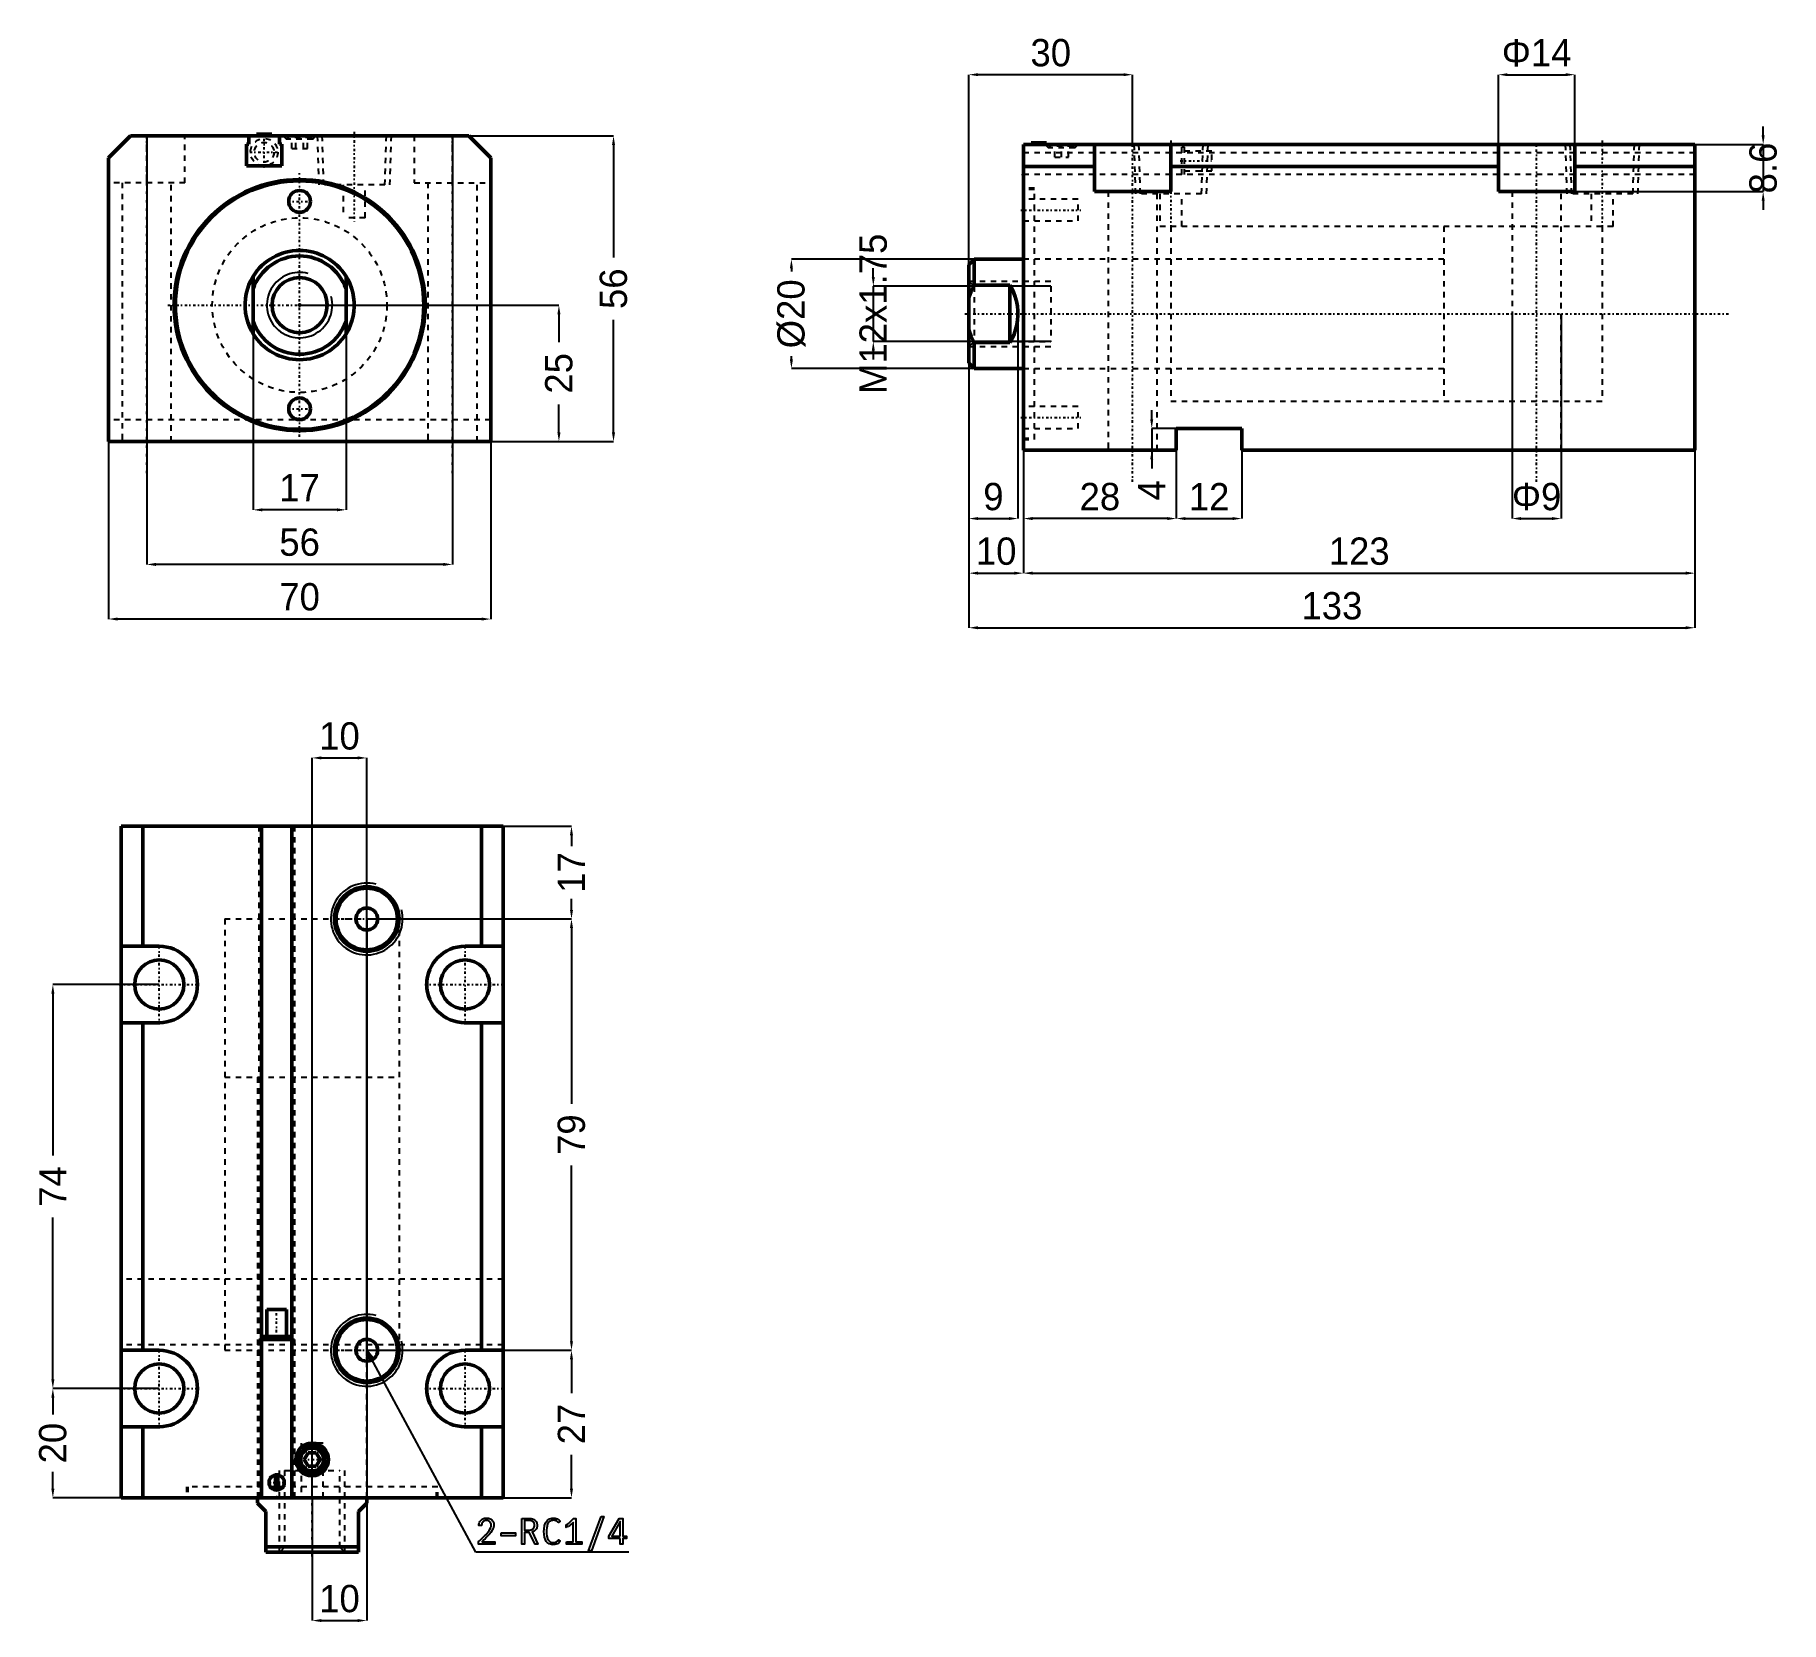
# Model space of a CAD drawing. Header units: millimetres. Extents: x -48 to 271, y -241 to 49.
import ezdxf

# ---------------------------------------------------------------- set-up
doc = ezdxf.new("R2010")
doc.units = ezdxf.units.MM
doc.linetypes.add('Center', pattern=[1.5, 0.45, -0.5, 0.05, -0.5])
doc.linetypes.add('Dashed', pattern=[2, 1, -1])
for name, color, linetype, lineweight in [('2d ConnectionPoints', 7, 'Continuous', 50), ('AM_0', 7, 'Continuous', 50), ('AM_5', 3, 'Continuous', 25), ('AM_7', 7, 'Center', 25), ('AM_9', 6, 'Dashed', 25)]:
    doc.layers.add(name, color=color, linetype=linetype, lineweight=lineweight)
doc.dimstyles.new('ISO-25', dxfattribs={"dimtxt": 2.5, "dimasz": 2.5, "dimexe": 1.25, "dimexo": 0.625, "dimtad": 1, "dimtxsty": 'Standard', "dimcen": 2.5, "dimadec": 0, "dimazin": 0, "dimtfac": 1, "dimtmove": 0, "dimatfit": 3, "dimfxl": 1, "dimarcsym": 0})

# ---------------------------------------------------------------- blocks, each defined once
blk = doc.blocks.new('1_RODmgcxhc_a_sd_32_50__IN_0_in_MGCXHC_A_IN_LA_32_50ST_Tx1_0__0')
at = {"layer": 'AM_0'}
for p, q in [((-8.5, -5.27), (-8.5, 5.27)), ((8.5, 5.27), (8.5, -5.27))]:
    blk.add_line(p, q, dxfattribs=at)
for points in [[(-8.5, 5.27), (-8.93, 4.51), (-9.29, 3.71), (-9.57, 2.89), (-9.79, 2.04), (-9.93, 1.18), (-10, 0.31), (-9.98, -0.56), (-9.9, -1.43), (-9.74, -2.29), (-9.5, -3.13), (-9.19, -3.94), (-8.81, -4.73), (-8.5, -5.27)], [(8.5, -5.27), (8.93, -4.51), (9.29, -3.71), (9.57, -2.89), (9.79, -2.04), (9.93, -1.18), (10, -0.31), (9.98, 0.56), (9.9, 1.43), (9.74, 2.29), (9.5, 3.13), (9.19, 3.94), (8.81, 4.73), (8.5, 5.27)]]:
    blk.add_lwpolyline(points, dxfattribs=at)
blk.add_circle((0, 0), 5.05, dxfattribs=at)
for radius, start, end in [(10, 31.7883, 148.2117), (9, 19.1881, 160.8119), (9, 199.1881, 340.8119), (10, 211.7883, 328.2117)]:
    blk.add_arc((0, 0), radius, start, end, dxfattribs=at)
at = {"layer": 'AM_5'}
blk.add_arc((0, 0), 6, 75, 15, dxfattribs=at)
blk = doc.blocks.new('2_JFS_04MGCXHC_0_in_MGCXHC_A_IN_LA_32_50ST_Tx1_0__0')
at = {"layer": 'AM_0'}
for p, q in [((-9.3, 29.5), (-9.75, 29.5)), ((-9.75, 29.5), (-9.75, 25.5)), ((-3.7, 31), (-9.3, 31)), ((-9.3, 31), (-9.3, 29.5)), ((-5.1, 31.3), (-7.9, 31.3)), ((-7.9, 31.3), (-7.9, 31)), ((-5.1, 31), (-5.1, 31.3)), ((-3.7, 29.5), (-3.7, 31)), ((-3.25, 29.5), (-3.7, 29.5)), ((-3.25, 25.5), (-3.25, 29.5)), ((-9.75, 25.5), (-3.25, 25.5))]:
    blk.add_line(p, q, dxfattribs=at)
at = {"layer": 'AM_7'}
for p, q in [((-6.5, 31.315), (-6.5, 30.985)), ((-6.5, 25.375), (-6.5, 30.625)), ((-9.125, 28), (-3.875, 28))]:
    blk.add_line(p, q, dxfattribs=at)
at = {"layer": 'AM_9'}
for p, q in [((-6.7, 31.1), (-6.7, 31.3)), ((-6.7, 31.1), (-6.3, 31.1)), ((-6.3, 31.1), (-6.3, 31.3))]:
    blk.add_line(p, q, dxfattribs=at)
for radius in [2.5, 1.8]:
    blk.add_circle((-6.5, 28), radius, dxfattribs=at)
blk = doc.blocks.new('3_bodymgcxhc_la_a_32_50_0_in_MGCXHC_A_IN_LA_32_50ST_Tx1_0__0')
at = {"layer": 'AM_0'}
for p, q in [((-31, 31), (-35, 27)), ((-9.3, 31), (-31, 31)), ((-9.75, 29.5), (-9.75, 25.5)), ((-9.3, 29.5), (-9.75, 29.5)), ((-9.3, 29.5), (-9.3, 31)), ((31, 31), (-3.7, 31)), ((-3.7, 29.5), (-3.7, 31)), ((-3.25, 29.5), (-3.7, 29.5)), ((-3.25, 25.5), (-3.25, 29.5)), ((35, 27), (31, 31)), ((-35, 27), (-35, -25)), ((35, -25), (35, 27)), ((-9.75, 25.5), (-3.25, 25.5)), ((-35, -25), (35, -25))]:
    blk.add_line(p, q, dxfattribs=at)
for centre, radius in [((0, 0), 23), ((0, 0), 22.75), ((0, 19), 2), ((0, -19), 2)]:
    blk.add_circle(centre, radius, dxfattribs=at)
at = {"layer": 'AM_5', "linetype": 'Dashed'}
for p, q in [((3.23, 31), (3.52, 22)), ((16.77, 31), (16.48, 22))]:
    blk.add_line(p, q, dxfattribs=at)
at = {"layer": 'AM_7'}
for p, q in [((-28, -30.8), (-28, 30.8)), ((0, 31.03), (0, 30.37)), ((10, 31.75), (10, 15.25)), ((28, -30.8), (28, 30.8)), ((0, -24.15), (0, 24.15)), ((-2.1, 19), (2.1, 19)), ((-24.15, 0), (24.15, 0)), ((-2.1, -19), (2.1, -19))]:
    blk.add_line(p, q, dxfattribs=at)
at = {"layer": 'AM_9'}
for p, q in [((-28, 22.4), (-28, 31)), ((-21, 22.4), (-21, 31)), ((-3, 31), (-2.4, 30.4)), ((-2.1, 30.7), (-2.4, 30.4)), ((2.4, 30.4), (-2.4, 30.4)), ((2.1, 30.7), (-2.1, 30.7)), ((-1.44, 28.7), (-1.44, 30.7)), ((-0.72, 28.7), (-0.72, 30.7)), ((0.72, 28.7), (0.72, 30.7)), ((1.44, 28.7), (1.44, 30.7)), ((2.4, 30.4), (2.1, 30.7)), ((2.4, 30.4), (3, 31)), ((4.09, 31), (4.37, 22)), ((15.63, 22), (15.91, 31)), ((21, 31), (21, 22.4)), ((28, 22.4), (28, 31)), ((-1.44, 28.7), (1.44, 28.7)), ((-21, 22.4), (-35, 22.4)), ((-32.5, 22.4), (-32.5, -25)), ((-23.5, -25), (-23.5, 22.4)), ((21, 22.4), (35, 22.4)), ((23.5, 22.4), (23.5, -25)), ((32.5, -25), (32.5, 22.4)), ((15.63, 22), (4.37, 22)), ((8, 22), (8, 16)), ((12, 16), (12, 22)), ((12, 16), (8, 16)), ((35, -21), (-35, -21))]:
    blk.add_line(p, q, dxfattribs=at)
blk.add_circle((0, 0), 16, dxfattribs=at)
blk = doc.blocks.new('*D4')
at = {"layer": 'AM_5', "color": 0, "lineweight": -2}
for p, q in [((-28, 31), (-28, -47.5)), ((28, 31), (28, -47.5)), ((26.33, -47.5), (-26.33, -47.5))]:
    blk.add_line(p, q, dxfattribs=at)
at = {"layer": 'AM_5', "color": 0}
for points in [[(-26.33, -47.22), (-26.33, -47.78), (-28, -47.5)], [(26.33, -47.78), (26.33, -47.22), (28, -47.5)]]:
    blk.add_solid(points, dxfattribs=at)
at = {"layer": 'Defpoints', "color": 0}
for p in [(-28, 31), (28, 31), (-28, -47.5)]:
    blk.add_point(p, dxfattribs=at)
at = {"layer": 'AM_5', "color": 0, "insert": (0, -43.45), "char_height": 5, "attachment_point": 5}
blk.add_mtext('56', dxfattribs=at)
blk = doc.blocks.new('*D5')
at = {"layer": 'AM_5', "color": 0, "lineweight": -2}
for p, q in [((-35, 0), (-35, -57.5)), ((35, 0), (35, -57.5)), ((33.33, -57.5), (-33.33, -57.5))]:
    blk.add_line(p, q, dxfattribs=at)
at = {"layer": 'AM_5', "color": 0}
for points in [[(-33.33, -57.22), (-33.33, -57.78), (-35, -57.5)], [(33.33, -57.78), (33.33, -57.22), (35, -57.5)]]:
    blk.add_solid(points, dxfattribs=at)
at = {"layer": 'Defpoints', "color": 0}
for p in [(-35, 0), (35, 0), (-35, -57.5)]:
    blk.add_point(p, dxfattribs=at)
at = {"layer": 'AM_5', "color": 0, "insert": (0, -53.45), "char_height": 5, "attachment_point": 5}
blk.add_mtext('70', dxfattribs=at)
blk = doc.blocks.new('*D6')
at = {"layer": 'AM_5', "color": 0, "lineweight": -2}
for p, q in [((0, 31), (57.5, 31)), ((57.5, 29.33), (57.5, 8.72)), ((57.5, -23.33), (57.5, -2.72)), ((0, -25), (57.5, -25))]:
    blk.add_line(p, q, dxfattribs=at)
at = {"layer": 'AM_5', "color": 0}
for points in [[(57.78, 29.33), (57.22, 29.33), (57.5, 31)], [(57.22, -23.33), (57.78, -23.33), (57.5, -25)]]:
    blk.add_solid(points, dxfattribs=at)
at = {"layer": 'Defpoints', "color": 0}
for p in [(0, 31), (0, -25), (57.5, -25)]:
    blk.add_point(p, dxfattribs=at)
at = {"layer": 'AM_5', "color": 0, "insert": (57.5, 3), "char_height": 5, "attachment_point": 5, "rotation": 90}
blk.add_mtext('56', dxfattribs=at)
blk = doc.blocks.new('*D7')
at = {"layer": 'AM_5', "color": 0, "lineweight": -2}
for p, q in [((0, 0), (47.5, 0)), ((47.5, -1.67), (47.5, -6.78)), ((47.5, -23.33), (47.5, -18.22)), ((0, -25), (47.5, -25))]:
    blk.add_line(p, q, dxfattribs=at)
at = {"layer": 'AM_5', "color": 0}
for points in [[(47.78, -1.67), (47.22, -1.67), (47.5, 0)], [(47.22, -23.33), (47.78, -23.33), (47.5, -25)]]:
    blk.add_solid(points, dxfattribs=at)
at = {"layer": 'Defpoints', "color": 0}
for p in [(0, 0), (0, -25), (47.5, -25)]:
    blk.add_point(p, dxfattribs=at)
at = {"layer": 'AM_5', "color": 0, "insert": (47.5, -12.5), "char_height": 5, "attachment_point": 5, "rotation": 90}
blk.add_mtext('25', dxfattribs=at)
blk = doc.blocks.new('*D8')
at = {"layer": 'AM_5', "color": 0, "lineweight": -2}
for p, q in [((-8.5, 0), (-8.5, -37.5)), ((8.5, 0), (8.5, -37.5)), ((6.83, -37.5), (-6.83, -37.5))]:
    blk.add_line(p, q, dxfattribs=at)
at = {"layer": 'AM_5', "color": 0}
for points in [[(-6.83, -37.22), (-6.83, -37.78), (-8.5, -37.5)], [(6.83, -37.78), (6.83, -37.22), (8.5, -37.5)]]:
    blk.add_solid(points, dxfattribs=at)
at = {"layer": 'Defpoints', "color": 0}
for p in [(-8.5, 0), (8.5, 0), (-8.5, -37.5)]:
    blk.add_point(p, dxfattribs=at)
at = {"layer": 'AM_5', "color": 0, "insert": (0, -33.45), "char_height": 5, "attachment_point": 5}
blk.add_mtext('17', dxfattribs=at)
blk = doc.blocks.new('1_RODmgcxhc_a_sd_32_50__IN_0_in_MGCXHC_A_IN_LA_32_50ST_Tx1_0__2')
at = {"layer": 'AM_0'}
for p, q in [((-9, 10), (-10, 9)), ((0, 10), (-9, 10)), ((-9, 10), (-9, 5.27)), ((-10, 9), (-10, -9)), ((-2.5, 5.27), (-9, 5.27)), ((-2.5, 5.27), (-2.5, -5.27)), ((-9, -5.27), (-2.5, -5.27)), ((-9, -5.27), (-9, -10)), ((-10, -9), (-9, -10)), ((-9, -10), (0, -10))]:
    blk.add_line(p, q, dxfattribs=at)
for points in [[(-9, 5.27), (-9.55, 4.14), (-10, 2.96)], [(-2.5, -5.27), (-2.07, -4.51), (-1.71, -3.71), (-1.43, -2.89), (-1.21, -2.04), (-1.07, -1.18), (-1, -0.31), (-1.02, 0.56), (-1.1, 1.43), (-1.26, 2.29), (-1.5, 3.13), (-1.81, 3.94), (-2.19, 4.73), (-2.5, 5.27)], [(-10, -2.96), (-9.55, -4.13), (-9, -5.27)]]:
    blk.add_lwpolyline(points, dxfattribs=at)
at = {"layer": 'AM_5', "linetype": 'Dashed'}
for p, q in [((-10, 6), (5, 6)), ((-10, -6), (5, -6))]:
    blk.add_line(p, q, dxfattribs=at)
at = {"layer": 'AM_9'}
for p, q in [((104, 16), (77, 16)), ((77, 16), (77, -16)), ((106, 16), (106, -16)), ((77, 10), (0, 10)), ((-9.05, 5.05), (-10, 6)), ((5, 5.05), (-9.05, 5.05)), ((-9.05, 5.05), (-9.05, -5.05)), ((5, 5.05), (5, -5.05)), ((-10, -6), (-9.05, -5.05)), ((-9.05, -5.05), (5, -5.05)), ((0, -10), (77, -10)), ((77, -16), (106, -16))]:
    blk.add_line(p, q, dxfattribs=at)
blk = doc.blocks.new('2_JFS_04MGCXHC_0_in_MGCXHC_A_IN_LA_32_50ST_Tx1_0__2')
at = {"layer": 'AM_0'}
for p, q in [((4.2, 31.3), (1.4, 31.3)), ((1.4, 31.3), (1.4, 31)), ((4.2, 31), (4.2, 31.3))]:
    blk.add_line(p, q, dxfattribs=at)
at = {"layer": 'AM_7'}
for p, q in [((2.8, 31.32), (2.8, 30.98)), ((28.72, 28), (34.78, 28))]:
    blk.add_line(p, q, dxfattribs=at)
at = {"layer": 'AM_9'}
for p, q in [((29, 29.5), (0, 29.5)), ((1.42, 31.3), (1.42, 31.1)), ((1.42, 31.1), (4.17, 31.1)), ((1.44, 31.1), (1.44, 31.3)), ((4.16, 31.1), (4.16, 31.3)), ((4.17, 31.1), (4.17, 31.3)), ((29, 25.5), (29, 31)), ((29.5, 30.5), (29, 30.5)), ((29.5, 25.5), (29.5, 30.5)), ((34.5, 29.8), (29.5, 29.8)), ((34.5, 26.2), (34.5, 29.8)), ((29.5, 26.2), (34.5, 26.2)), ((29, 25.5), (0, 25.5))]:
    blk.add_line(p, q, dxfattribs=at)
blk = doc.blocks.new('3_bodymgcxhc_la_a_32_50_0_in_MGCXHC_A_IN_LA_32_50ST_Tx1_0__2')
at = {"layer": 'AM_0'}
for p, q in [((0, -25), (0, 31)), ((123, 31), (0, 31)), ((13, 22.4), (13, 31)), ((27, 31), (27, 22.4)), ((87, 22.4), (87, 31)), ((101, 31), (101, 22.4)), ((123, -25), (123, 31)), ((13, 27), (0, 27)), ((87, 27), (27, 27)), ((123, 27), (101, 27)), ((27, 22.4), (13, 22.4)), ((101, 22.4), (87, 22.4)), ((28, -21), (28, -25)), ((40, -21), (28, -21)), ((40, -25), (40, -21)), ((28, -25), (0, -25)), ((123, -25), (40, -25))]:
    blk.add_line(p, q, dxfattribs=at)
at = {"layer": 'AM_5', "linetype": 'Dashed'}
for p, q in [((20.23, 31), (20.52, 22)), ((33.77, 31), (33.48, 22)), ((99.23, 31), (99.52, 22)), ((112.77, 31), (112.48, 22))]:
    blk.add_line(p, q, dxfattribs=at)
at = {"layer": 'AM_7'}
for p, q in [((7, 31.03), (7, 30.37)), ((20, -30.8), (20, 30.8)), ((27, 31.75), (27, 15.25)), ((94, -30.8), (94, 30.8)), ((106, 31.75), (106, 15.25)), ((-0.5, 19), (10.5, 19)), ((-10.75, 0), (129.15, 0)), ((-0.5, -19), (10.5, -19))]:
    blk.add_line(p, q, dxfattribs=at)
at = {"layer": 'AM_9'}
for p, q in [((123, 29.5), (0, 29.5)), ((4, 31), (4.6, 30.4)), ((4.9, 30.7), (4.6, 30.4)), ((9.4, 30.4), (4.6, 30.4)), ((9.1, 30.7), (4.9, 30.7)), ((5.75, 28.7), (5.75, 30.7)), ((7, 28.7), (7, 30.7)), ((8.25, 28.7), (8.25, 30.7)), ((9.4, 30.4), (9.1, 30.7)), ((9.4, 30.4), (10, 31)), ((21.09, 31), (21.37, 22)), ((32.63, 22), (32.91, 31)), ((100.09, 31), (100.37, 22)), ((111.63, 22), (111.91, 31)), ((5.75, 28.7), (8.25, 28.7)), ((123, 25.5), (0, 25.5)), ((2, 23), (0, 23)), ((2, 22.75), (0, 22.75)), ((2, -23), (2, 23)), ((15.5, 22.4), (15.5, -25)), ((24.5, -25), (24.5, 22.4)), ((89.5, 22.4), (89.5, -25)), ((98.5, -25), (98.5, 22.4)), ((10, 21), (0, 21)), ((10, 17), (10, 21)), ((32.63, 22), (21.37, 22)), ((25, 22), (25, 16)), ((29, 16), (29, 22)), ((111.63, 22), (100.37, 22)), ((104, 22), (104, 16)), ((108, 16), (108, 22)), ((0, 17), (10, 17)), ((108, 16), (25, 16)), ((27, 16), (27, -16)), ((106, 16), (106, -16)), ((27, 10), (0, 10)), ((0, -10), (27, -10)), ((10, -17), (0, -17)), ((10, -21), (10, -17)), ((27, -16), (106, -16)), ((0, -21), (10, -21)), ((0, -22.75), (2, -22.75)), ((0, -23), (2, -23))]:
    blk.add_line(p, q, dxfattribs=at)
blk = doc.blocks.new('*D26')
at = {"layer": 'AM_5', "color": 0, "lineweight": -2}
for p, q in [((123.59, 8.4), (90.09, 8.4)), ((90.09, 6.74), (90.09, 6.15)), ((90.09, -9.93), (90.09, -9.35)), ((123.59, -11.6), (90.09, -11.6))]:
    blk.add_line(p, q, dxfattribs=at)
at = {"layer": 'AM_5', "color": 0}
for points in [[(90.36, 6.74), (89.81, 6.74), (90.09, 8.4)], [(89.81, -9.93), (90.36, -9.93), (90.09, -11.6)]]:
    blk.add_solid(points, dxfattribs=at)
at = {"layer": 'Defpoints', "color": 0}
for p in [(123.59, 8.4), (90.09, -11.6), (123.59, -11.6)]:
    blk.add_point(p, dxfattribs=at)
at = {"layer": 'AM_5', "color": 0, "insert": (90.09, -1.6), "char_height": 5, "attachment_point": 5, "rotation": 90}
blk.add_mtext('Ø20', dxfattribs=at)
blk = doc.blocks.new('*D27')
at = {"layer": 'AM_5', "color": 0, "lineweight": -2}
for p, q in [((122.59, -1.6), (122.59, -49.1)), ((132.59, -1.6), (132.59, -49.1)), ((124.25, -49.1), (130.92, -49.1))]:
    blk.add_line(p, q, dxfattribs=at)
at = {"layer": 'AM_5', "color": 0}
for points in [[(124.25, -48.82), (124.25, -49.37), (122.59, -49.1)], [(130.92, -49.37), (130.92, -48.82), (132.59, -49.1)]]:
    blk.add_solid(points, dxfattribs=at)
at = {"layer": 'Defpoints', "color": 0}
for p in [(122.59, -1.6), (132.59, -1.6), (132.59, -49.1)]:
    blk.add_point(p, dxfattribs=at)
at = {"layer": 'AM_5', "color": 0, "insert": (127.59, -45.1), "char_height": 5, "attachment_point": 5}
blk.add_mtext('10', dxfattribs=at)
blk = doc.blocks.new('*D28')
at = {"layer": 'AM_5', "color": 0, "lineweight": -2}
for p, q in [((122.59, -1.6), (122.59, -39.1)), ((131.59, -1.6), (131.59, -39.1)), ((124.25, -39.1), (129.92, -39.1))]:
    blk.add_line(p, q, dxfattribs=at)
at = {"layer": 'AM_5', "color": 0}
for points in [[(124.25, -38.82), (124.25, -39.37), (122.59, -39.1)], [(129.92, -39.37), (129.92, -38.82), (131.59, -39.1)]]:
    blk.add_solid(points, dxfattribs=at)
at = {"layer": 'Defpoints', "color": 0}
for p in [(122.59, -1.6), (131.59, -1.6), (131.59, -39.1)]:
    blk.add_point(p, dxfattribs=at)
at = {"layer": 'AM_5', "color": 0, "insert": (127.09, -35.1), "char_height": 5, "attachment_point": 5}
blk.add_mtext('9', dxfattribs=at)
blk = doc.blocks.new('*D29')
at = {"layer": 'AM_5', "color": 0, "lineweight": -2}
for p, q in [((132.59, -26.6), (132.59, -39.1)), ((160.59, -26.6), (160.59, -39.1)), ((158.92, -39.1), (134.25, -39.1))]:
    blk.add_line(p, q, dxfattribs=at)
at = {"layer": 'AM_5', "color": 0}
for points in [[(134.25, -38.82), (134.25, -39.37), (132.59, -39.1)], [(158.92, -39.37), (158.92, -38.82), (160.59, -39.1)]]:
    blk.add_solid(points, dxfattribs=at)
at = {"layer": 'Defpoints', "color": 0}
for p in [(132.59, -26.6), (160.59, -26.6), (132.59, -39.1)]:
    blk.add_point(p, dxfattribs=at)
at = {"layer": 'AM_5', "color": 0, "insert": (146.59, -35.1), "char_height": 5, "attachment_point": 5}
blk.add_mtext('28', dxfattribs=at)
blk = doc.blocks.new('*D30')
at = {"layer": 'AM_5', "color": 0, "lineweight": -2}
for p, q in [((160.59, -26.6), (160.59, -39.1)), ((172.59, -26.6), (172.59, -39.1)), ((162.25, -39.1), (170.92, -39.1))]:
    blk.add_line(p, q, dxfattribs=at)
at = {"layer": 'AM_5', "color": 0}
for points in [[(162.25, -38.82), (162.25, -39.37), (160.59, -39.1)], [(170.92, -39.37), (170.92, -38.82), (172.59, -39.1)]]:
    blk.add_solid(points, dxfattribs=at)
at = {"layer": 'Defpoints', "color": 0}
for p in [(160.59, -26.6), (172.59, -26.6), (172.59, -39.1)]:
    blk.add_point(p, dxfattribs=at)
at = {"layer": 'AM_5', "color": 0, "insert": (166.59, -35.1), "char_height": 5, "attachment_point": 5}
blk.add_mtext('12', dxfattribs=at)
blk = doc.blocks.new('*D31')
at = {"layer": 'AM_5', "color": 0, "lineweight": -2}
for p, q in [((156.09, -20.93), (156.09, -19.26)), ((172.59, -22.6), (156.09, -22.6)), ((156.09, -22.6), (156.09, -26.6)), ((160.59, -26.6), (156.09, -26.6)), ((156.09, -26.6), (156.09, -29.93))]:
    blk.add_line(p, q, dxfattribs=at)
at = {"layer": 'AM_5', "color": 0}
for points in [[(155.81, -20.93), (156.36, -20.93), (156.09, -22.6)], [(156.36, -28.26), (155.81, -28.26), (156.09, -26.6)]]:
    blk.add_solid(points, dxfattribs=at)
at = {"layer": 'Defpoints', "color": 0}
for p in [(172.59, -22.6), (156.09, -26.6), (160.59, -26.6)]:
    blk.add_point(p, dxfattribs=at)
at = {"layer": 'AM_5', "color": 0, "insert": (156.09, -33.93), "char_height": 5, "attachment_point": 5, "rotation": 90}
blk.add_mtext('4', dxfattribs=at)
blk = doc.blocks.new('*D32')
at = {"layer": 'AM_5', "color": 0, "lineweight": -2}
for p, q in [((122.59, -1.6), (122.59, 42.2)), ((150.92, 42.2), (124.25, 42.2)), ((152.59, 29.4), (152.59, 42.2))]:
    blk.add_line(p, q, dxfattribs=at)
at = {"layer": 'AM_5', "color": 0}
for points in [[(124.25, 42.48), (124.25, 41.93), (122.59, 42.2)], [(150.92, 41.93), (150.92, 42.48), (152.59, 42.2)]]:
    blk.add_solid(points, dxfattribs=at)
at = {"layer": 'Defpoints', "color": 0}
for p in [(122.59, 42.2), (152.59, 29.4), (122.59, -1.6)]:
    blk.add_point(p, dxfattribs=at)
at = {"layer": 'AM_5', "color": 0, "insert": (137.59, 46.2), "char_height": 5, "attachment_point": 5}
blk.add_mtext('30', dxfattribs=at)
blk = doc.blocks.new('*D33')
at = {"layer": 'AM_5', "color": 0, "lineweight": -2}
for p, q in [((219.59, 29.4), (219.59, 42.2)), ((221.25, 42.2), (231.92, 42.2)), ((233.59, 29.4), (233.59, 42.2))]:
    blk.add_line(p, q, dxfattribs=at)
at = {"layer": 'AM_5', "color": 0}
for points in [[(221.25, 42.48), (221.25, 41.93), (219.59, 42.2)], [(231.92, 41.93), (231.92, 42.48), (233.59, 42.2)]]:
    blk.add_solid(points, dxfattribs=at)
at = {"layer": 'Defpoints', "color": 0}
for p in [(233.59, 42.2), (219.59, 29.4), (233.59, 29.4)]:
    blk.add_point(p, dxfattribs=at)
at = {"layer": 'AM_5', "color": 0, "insert": (226.59, 46.2), "char_height": 5, "attachment_point": 5}
blk.add_mtext('Φ14', dxfattribs=at)
blk = doc.blocks.new('*D34')
at = {"layer": 'AM_5', "color": 0, "lineweight": -2}
for p, q in [((222.09, -1.6), (222.09, -39.1)), ((231.09, -1.6), (231.09, -39.1)), ((223.75, -39.1), (229.42, -39.1))]:
    blk.add_line(p, q, dxfattribs=at)
at = {"layer": 'AM_5', "color": 0}
for points in [[(223.75, -38.82), (223.75, -39.37), (222.09, -39.1)], [(229.42, -39.37), (229.42, -38.82), (231.09, -39.1)]]:
    blk.add_solid(points, dxfattribs=at)
at = {"layer": 'Defpoints', "color": 0}
for p in [(222.09, -1.6), (231.09, -1.6), (231.09, -39.1)]:
    blk.add_point(p, dxfattribs=at)
at = {"layer": 'AM_5', "color": 0, "insert": (226.59, -35.1), "char_height": 5, "attachment_point": 5}
blk.add_mtext('Φ9', dxfattribs=at)
blk = doc.blocks.new('*D35')
at = {"layer": 'AM_5', "color": 0, "lineweight": -2}
for p, q in [((268.09, 31.07), (268.09, 32.74)), ((219.59, 29.4), (268.09, 29.4)), ((268.09, 29.4), (268.09, 20.8)), ((226.59, 20.8), (268.09, 20.8)), ((268.09, 19.14), (268.09, 17.47))]:
    blk.add_line(p, q, dxfattribs=at)
at = {"layer": 'AM_5', "color": 0}
for points in [[(267.81, 31.07), (268.36, 31.07), (268.09, 29.4)], [(268.36, 19.14), (267.81, 19.14), (268.09, 20.8)]]:
    blk.add_solid(points, dxfattribs=at)
at = {"layer": 'Defpoints', "color": 0}
for p in [(219.59, 29.4), (226.59, 20.8), (268.09, 20.8)]:
    blk.add_point(p, dxfattribs=at)
at = {"layer": 'AM_5', "color": 0, "insert": (268.09, 25.1), "char_height": 5, "attachment_point": 5, "rotation": 90}
blk.add_mtext('8.6', dxfattribs=at)
blk = doc.blocks.new('*D36')
at = {"layer": 'AM_5', "color": 0, "lineweight": -2}
for p, q in [((132.59, -1.6), (132.59, -49.1)), ((255.59, -1.6), (255.59, -49.1)), ((134.25, -49.1), (253.92, -49.1))]:
    blk.add_line(p, q, dxfattribs=at)
at = {"layer": 'AM_5', "color": 0}
for points in [[(134.25, -48.82), (134.25, -49.37), (132.59, -49.1)], [(253.92, -49.37), (253.92, -48.82), (255.59, -49.1)]]:
    blk.add_solid(points, dxfattribs=at)
at = {"layer": 'Defpoints', "color": 0}
for p in [(132.59, -1.6), (255.59, -1.6), (255.59, -49.1)]:
    blk.add_point(p, dxfattribs=at)
at = {"layer": 'AM_5', "color": 0, "insert": (194.09, -45.1), "char_height": 5, "attachment_point": 5}
blk.add_mtext('123', dxfattribs=at)
blk = doc.blocks.new('*D37')
at = {"layer": 'AM_5', "color": 0, "lineweight": -2}
for p, q in [((122.59, -1.6), (122.59, -59.1)), ((255.59, -1.6), (255.59, -59.1)), ((124.25, -59.1), (253.92, -59.1))]:
    blk.add_line(p, q, dxfattribs=at)
at = {"layer": 'AM_5', "color": 0}
for points in [[(124.25, -58.82), (124.25, -59.37), (122.59, -59.1)], [(253.92, -59.37), (253.92, -58.82), (255.59, -59.1)]]:
    blk.add_solid(points, dxfattribs=at)
at = {"layer": 'Defpoints', "color": 0}
for p in [(122.59, -1.6), (255.59, -1.6), (255.59, -59.1)]:
    blk.add_point(p, dxfattribs=at)
at = {"layer": 'AM_5', "color": 0, "insert": (189.09, -55.1), "char_height": 5, "attachment_point": 5}
blk.add_mtext('133', dxfattribs=at)
blk = doc.blocks.new('*D38')
at = {"layer": 'AM_5', "color": 0, "lineweight": -2}
for p, q in [((105.09, 5.12), (105.09, 6.79)), ((137.59, 3.46), (105.09, 3.46)), ((105.09, 3.46), (105.09, -6.65)), ((137.59, -6.65), (105.09, -6.65)), ((105.09, -8.32), (105.09, -9.98))]:
    blk.add_line(p, q, dxfattribs=at)
at = {"layer": 'AM_5', "color": 0}
for points in [[(104.81, 5.12), (105.36, 5.12), (105.09, 3.46)], [(105.36, -8.32), (104.81, -8.32), (105.09, -6.65)]]:
    blk.add_solid(points, dxfattribs=at)
at = {"layer": 'Defpoints', "color": 0}
for p in [(137.59, 3.46), (105.09, -6.65), (137.59, -6.65)]:
    blk.add_point(p, dxfattribs=at)
at = {"layer": 'AM_5', "color": 0, "insert": (105.09, -1.6), "char_height": 5, "attachment_point": 5, "rotation": 90}
blk.add_mtext('M12x1.75', dxfattribs=at)
blk = doc.blocks.new('1_RODmgcxhc_a_sd_32_50__IN_0_in_MGCXHC_A_IN_LA_32_50ST_Tx1_0__4')
at = {"layer": 'AM_0'}
for p, q in [((-10, 0), (-10, -1)), ((10, -1), (10, 0)), ((-8.5, -2.5), (-10, -1)), ((-8.5, -10), (-8.5, -2.5)), ((10, -1), (8.5, -2.5)), ((8.5, -2.5), (8.5, -10)), ((-8.5, -9), (8.5, -9)), ((-8.5, -10), (8.5, -10))]:
    blk.add_line(p, q, dxfattribs=at)
at = {"layer": 'AM_5', "linetype": 'Dashed'}
for p, q in [((-6, -10), (-6, 5)), ((6, -10), (6, 5))]:
    blk.add_line(p, q, dxfattribs=at)
at = {"layer": 'AM_7'}
blk.add_line((0, -10.75), (0, 129.15), dxfattribs=at)
at = {"layer": 'AM_9'}
for p, q in [((-16, 106), (16, 106)), ((-16, 106), (-16, 77)), ((16, 77), (16, 106)), ((-16, 77), (16, 77)), ((-10, 77), (-10, 0)), ((10, 0), (10, 77)), ((-5.053, 5), (5.053, 5)), ((-5.053, 5), (-5.053, -9.053)), ((5.053, -9.053), (5.053, 5)), ((-5.053, -9.053), (-6, -10)), ((-5.053, -9.053), (5.053, -9.053)), ((6, -10), (5.053, -9.053))]:
    blk.add_line(p, q, dxfattribs=at)
blk = doc.blocks.new('2_JFS_04MGCXHC_0_in_MGCXHC_A_IN_LA_32_50ST_Tx1_0__4')
at = {"layer": 'AM_0'}
for p, q in [((-8.3, 34.5), (-8.3, 29.5)), ((-4.7, 34.5), (-8.3, 34.5)), ((-4.7, 29.5), (-4.7, 34.5)), ((-3.7, 29), (-9.3, 29)), ((-9.3, 29), (-9.3, 0)), ((-9, 29.5), (-9, 29)), ((-4, 29.5), (-9, 29.5)), ((-4, 29), (-4, 29.5)), ((-3.7, 29), (-3.7, 0)), ((-6.7, 4.16), (-6.7, 1.44)), ((-6.3, 1.44), (-6.3, 4.16)), ((-3.7, 0), (-9.3, 0))]:
    blk.add_line(p, q, dxfattribs=at)
blk.add_circle((-6.5, 2.8), 1.4, dxfattribs=at)
for radius, start, end in [(1.38, 81.6364, 98.3636), (1.37, 261.6364, 278.3636)]:
    blk.add_arc((-6.5, 2.8), radius, start, end, dxfattribs=at)
at = {"layer": 'AM_7'}
for p, q in [((-6.5, 28.72), (-6.5, 34.78)), ((-6.5, 1.33), (-6.5, 4.27)), ((-7.97, 2.8), (-5.03, 2.8))]:
    blk.add_line(p, q, dxfattribs=at)
at = {"layer": 'AM_9'}
for p, q in [((-9.3, 29), (-9.75, 29)), ((-9.75, 29), (-9.75, 0)), ((-3.25, 29), (-3.7, 29)), ((-3.25, 29), (-3.25, 0))]:
    blk.add_line(p, q, dxfattribs=at)
blk = doc.blocks.new('3_bodymgcxhc_la_a_32_50_0_in_MGCXHC_A_IN_LA_32_50ST_Tx1_0__4')
at = {"layer": 'AM_0'}
for p, q in [((-35, 123), (-35, 0)), ((35, 123), (-35, 123)), ((-31, 123), (-31, 101)), ((-9.3, 123), (-9.3, 0)), ((-3.7, 0), (-3.7, 123)), ((31, 123), (31, 101)), ((35, 123), (35, 0)), ((-35, 101), (-28, 101)), ((28, 101), (35, 101)), ((-28, 87), (-35, 87)), ((-31, 87), (-31, 27)), ((35, 87), (28, 87)), ((31, 87), (31, 27)), ((-35, 27), (-28, 27)), ((28, 27), (35, 27)), ((-28, 13), (-35, 13)), ((-31, 13), (-31, 0)), ((35, 13), (28, 13)), ((31, 13), (31, 0)), ((-0.72, 8.25), (-1.44, 7)), ((-1.44, 7), (-0.72, 5.75)), ((0.72, 8.25), (-0.72, 8.25)), ((1.44, 7), (0.72, 8.25)), ((0.72, 5.75), (1.44, 7)), ((-0.72, 5.75), (0.72, 5.75)), ((-9.3, 0), (-35, 0)), ((35, 0), (-3.7, 0))]:
    blk.add_line(p, q, dxfattribs=at)
for centre, radius in [((10, 106), 5.91), ((10, 106), 5.63), ((10, 106), 2), ((-28, 94), 4.5), ((28, 94), 4.5), ((10, 27), 5.91), ((10, 27), 5.63), ((10, 27), 2), ((-28, 20), 4.5), ((28, 20), 4.5), ((0, 7), 3), ((0, 7), 2.4), ((0, 7), 2.1)]:
    blk.add_circle(centre, radius, dxfattribs=at)
for centre, start, end in [((-28, 94), 270, 90), ((28, 94), 90, 270), ((-28, 20), 270, 90), ((28, 20), 90, 270)]:
    blk.add_arc(centre, 7, start, end, dxfattribs=at)
at = {"layer": 'AM_5'}
for centre in [(10, 106), (10, 27)]:
    blk.add_arc(centre, 6.58, 75, 15, dxfattribs=at)
at = {"layer": 'AM_7'}
for p, q in [((10, 99.79), (10, 112.21)), ((3.79, 106), (16.21, 106)), ((-28, 86.65), (-28, 101.35)), ((28, 86.65), (28, 101.35)), ((-35.35, 94), (-20.65, 94)), ((20.65, 94), (35.35, 94)), ((10, 20.79), (10, 33.21)), ((-28, 12.65), (-28, 27.35)), ((3.79, 27), (16.21, 27)), ((28, 12.65), (28, 27.35)), ((-35.35, 20), (-20.65, 20)), ((20.65, 20), (35.35, 20)), ((-3.15, 7), (3.15, 7))]:
    blk.add_line(p, q, dxfattribs=at)
at = {"layer": 'AM_9'}
for p, q in [((-9.75, 123), (-9.75, 0)), ((-3.25, 123), (-3.25, 0)), ((-16, 106), (16, 106)), ((-16, 106), (-16, 27)), ((16, 27), (16, 106)), ((35, 40), (-35, 40)), ((35, 28), (-35, 28)), ((-16, 27), (16, 27)), ((-10, 27), (-10, 0)), ((10, 0), (10, 27)), ((2, 10), (-2, 10)), ((-2, 10), (-2, 0)), ((2, 0), (2, 10)), ((23, 2), (-23, 2)), ((-23, 2), (-23, 0)), ((-22.75, 2), (-22.75, 0)), ((22.75, 0), (22.75, 2)), ((23, 0), (23, 2))]:
    blk.add_line(p, q, dxfattribs=at)
blk = doc.blocks.new('*D50')
at = {"layer": 'AM_5', "color": 0, "lineweight": -2}
for p, q in [((-25.7, -198.44), (-45.2, -198.44)), ((-45.2, -200.1), (-45.2, -203.19)), ((-45.2, -216.77), (-45.2, -213.69)), ((2.3, -218.44), (-45.2, -218.44))]:
    blk.add_line(p, q, dxfattribs=at)
at = {"layer": 'AM_5', "color": 0}
for points in [[(-44.92, -200.1), (-45.48, -200.1), (-45.2, -198.44)], [(-45.48, -216.77), (-44.92, -216.77), (-45.2, -218.44)]]:
    blk.add_solid(points, dxfattribs=at)
at = {"layer": 'Defpoints', "color": 0}
for p in [(-45.2, -198.44), (-25.7, -198.44), (2.3, -218.44)]:
    blk.add_point(p, dxfattribs=at)
at = {"layer": 'AM_5', "color": 0, "insert": (-45.2, -208.44), "char_height": 5, "attachment_point": 5, "rotation": 90}
blk.add_mtext('20', dxfattribs=at)
blk = doc.blocks.new('*D51')
at = {"layer": 'AM_5', "color": 0, "lineweight": -2}
for p, q in [((-25.7, -124.44), (-45.2, -124.44)), ((-45.2, -126.1), (-45.2, -155.77)), ((-45.2, -196.77), (-45.2, -167.1)), ((-25.7, -198.44), (-45.2, -198.44))]:
    blk.add_line(p, q, dxfattribs=at)
at = {"layer": 'AM_5', "color": 0}
for points in [[(-44.92, -126.1), (-45.48, -126.1), (-45.2, -124.44)], [(-45.48, -196.77), (-44.92, -196.77), (-45.2, -198.44)]]:
    blk.add_solid(points, dxfattribs=at)
at = {"layer": 'Defpoints', "color": 0}
for p in [(-45.2, -124.44), (-25.7, -124.44), (-25.7, -198.44)]:
    blk.add_point(p, dxfattribs=at)
at = {"layer": 'AM_5', "color": 0, "insert": (-45.2, -161.44), "char_height": 5, "attachment_point": 5, "rotation": 90}
blk.add_mtext('74', dxfattribs=at)
blk = doc.blocks.new('*D52')
at = {"layer": 'AM_5', "color": 0, "lineweight": -2}
for p, q in [((2.3, -218.44), (2.3, -82.94)), ((3.96, -82.94), (10.63, -82.94)), ((12.3, -191.44), (12.3, -82.94))]:
    blk.add_line(p, q, dxfattribs=at)
at = {"layer": 'AM_5', "color": 0}
for points in [[(3.96, -82.66), (3.96, -83.21), (2.3, -82.94)], [(10.63, -83.21), (10.63, -82.66), (12.3, -82.94)]]:
    blk.add_solid(points, dxfattribs=at)
at = {"layer": 'Defpoints', "color": 0}
for p in [(12.3, -82.94), (12.3, -191.44), (2.3, -218.44)]:
    blk.add_point(p, dxfattribs=at)
at = {"layer": 'AM_5', "color": 0, "insert": (7.3, -78.94), "char_height": 5, "attachment_point": 5}
blk.add_mtext('10', dxfattribs=at)
blk = doc.blocks.new('*D53')
at = {"layer": 'AM_5', "color": 0, "lineweight": -2}
for p, q in [((12.3, -112.44), (12.3, -240.94)), ((2.3, -218.44), (2.3, -240.94)), ((3.96, -240.94), (10.63, -240.94))]:
    blk.add_line(p, q, dxfattribs=at)
at = {"layer": 'AM_5', "color": 0}
for points in [[(3.96, -240.66), (3.96, -241.21), (2.3, -240.94)], [(10.63, -241.21), (10.63, -240.66), (12.3, -240.94)]]:
    blk.add_solid(points, dxfattribs=at)
at = {"layer": 'Defpoints', "color": 0}
for p in [(12.3, -112.44), (2.3, -218.44), (12.3, -240.94)]:
    blk.add_point(p, dxfattribs=at)
at = {"layer": 'AM_5', "color": 0, "insert": (7.3, -236.94), "char_height": 5, "attachment_point": 5}
blk.add_mtext('10', dxfattribs=at)
blk = doc.blocks.new('*D54')
at = {"layer": 'AM_5', "color": 0, "lineweight": -2}
for p, q in [((12.3, -191.44), (49.8, -191.44)), ((49.8, -193.1), (49.8, -199.27)), ((49.8, -216.77), (49.8, -210.6)), ((2.3, -218.44), (49.8, -218.44))]:
    blk.add_line(p, q, dxfattribs=at)
at = {"layer": 'AM_5', "color": 0}
for points in [[(50.08, -193.1), (49.52, -193.1), (49.8, -191.44)], [(49.52, -216.77), (50.08, -216.77), (49.8, -218.44)]]:
    blk.add_solid(points, dxfattribs=at)
at = {"layer": 'Defpoints', "color": 0}
for p in [(12.3, -191.44), (49.8, -191.44), (2.3, -218.44)]:
    blk.add_point(p, dxfattribs=at)
at = {"layer": 'AM_5', "color": 0, "insert": (49.8, -204.94), "char_height": 5, "attachment_point": 5, "rotation": 90}
blk.add_mtext('27', dxfattribs=at)
blk = doc.blocks.new('*D55')
at = {"layer": 'AM_5', "color": 0, "lineweight": -2}
for p, q in [((12.3, -112.44), (49.8, -112.44)), ((49.8, -114.1), (49.8, -146.27)), ((49.8, -189.77), (49.8, -157.6)), ((12.3, -191.44), (49.8, -191.44))]:
    blk.add_line(p, q, dxfattribs=at)
at = {"layer": 'AM_5', "color": 0}
for points in [[(50.08, -114.1), (49.52, -114.1), (49.8, -112.44)], [(49.52, -189.77), (50.08, -189.77), (49.8, -191.44)]]:
    blk.add_solid(points, dxfattribs=at)
at = {"layer": 'Defpoints', "color": 0}
for p in [(12.3, -112.44), (49.8, -112.44), (12.3, -191.44)]:
    blk.add_point(p, dxfattribs=at)
at = {"layer": 'AM_5', "color": 0, "insert": (49.8, -151.94), "char_height": 5, "attachment_point": 5, "rotation": 90}
blk.add_mtext('79', dxfattribs=at)
blk = doc.blocks.new('*D56')
at = {"layer": 'AM_5', "color": 0, "lineweight": -2}
for p, q in [((2.3, -95.44), (49.8, -95.44)), ((49.8, -97.1), (49.8, -99.1)), ((49.8, -110.77), (49.8, -108.77)), ((12.3, -112.44), (49.8, -112.44))]:
    blk.add_line(p, q, dxfattribs=at)
at = {"layer": 'AM_5', "color": 0}
for points in [[(50.08, -97.1), (49.52, -97.1), (49.8, -95.44)], [(49.52, -110.77), (50.08, -110.77), (49.8, -112.44)]]:
    blk.add_solid(points, dxfattribs=at)
at = {"layer": 'Defpoints', "color": 0}
for p in [(2.3, -95.44), (49.8, -95.44), (12.3, -112.44)]:
    blk.add_point(p, dxfattribs=at)
at = {"layer": 'AM_5', "color": 0, "insert": (49.8, -103.94), "char_height": 5, "attachment_point": 5, "rotation": 90}
blk.add_mtext('17', dxfattribs=at)

msp = doc.modelspace()

# ---------------------------------------------------------------- linework, layer by layer
at = {"layer": '2d ConnectionPoints'}
for p in [(-6.5, 25.5), (-6.5, 25.5), (132.587, 23.904), (132.587, 23.904), (0, 0), (132.587, -1.596), (-4.203, -218.436), (-4.203, -218.436), (2.297, -218.436)]:
    msp.add_point(p, dxfattribs=at)
at = {"layer": 'AM_5'}
for p, q in [((32.297, -228.436), (12.297, -191.436)), ((60.297, -228.436), (32.297, -228.436))]:
    msp.add_line(p, q, dxfattribs=at)
for points in [[(12.297, -191.436), (13.383, -192.743), (12.797, -193.06), (12.297, -191.436)], [(32.944, -226.325), (32.944, -226.325), (33.158, -226.129), (33.463, -225.843), (33.463, -225.843), (33.749, -225.567), (33.929, -225.387), (33.929, -225.387), (34.101, -225.206), (34.348, -224.922), (34.348, -224.922), (34.581, -224.622), (34.728, -224.414), (34.728, -224.414), (34.858, -224.206), (34.999, -223.91), (34.999, -223.91), (35.075, -223.633), (35.089, -223.458), (35.089, -223.458), (35.085, -223.36), (35.062, -223.222), (35.062, -223.222), (35.018, -223.093), (34.979, -223.013), (34.979, -223.013), (34.931, -222.938), (34.847, -222.84), (34.847, -222.84), (34.749, -222.757), (34.675, -222.711), (34.675, -222.711), (34.596, -222.672), (34.47, -222.63), (34.47, -222.63), (34.335, -222.608), (34.241, -222.603), (34.241, -222.603), (34.137, -222.608), (33.989, -222.631), (33.989, -222.631), (33.852, -222.674), (33.766, -222.714), (33.766, -222.714), (33.687, -222.762), (33.581, -222.849), (33.581, -222.849), (33.492, -222.954), (33.441, -223.034), (33.441, -223.034), (33.399, -223.121), (33.354, -223.263), (33.354, -223.263), (33.329, -223.418), (33.324, -223.53), (32.837, -223.53), (32.837, -223.53), (32.844, -223.363), (32.884, -223.131), (32.884, -223.131), (32.958, -222.92), (33.025, -222.792), (33.025, -222.792), (33.106, -222.674), (33.247, -222.521), (33.247, -222.521), (33.411, -222.394), (33.534, -222.324), (33.534, -222.324), (33.665, -222.267), (33.871, -222.204), (33.871, -222.204), (34.089, -222.171), (34.241, -222.165), (34.241, -222.165), (34.383, -222.171), (34.589, -222.202), (34.589, -222.202), (34.787, -222.26), (34.914, -222.314), (34.914, -222.314), (35.033, -222.38), (35.194, -222.499), (35.194, -222.499), (35.333, -222.643), (35.413, -222.753), (35.413, -222.753), (35.48, -222.873), (35.553, -223.068), (35.553, -223.068), (35.592, -223.282), (35.599, -223.435), (35.599, -223.435), (35.588, -223.609), (35.53, -223.875), (35.53, -223.875), (35.423, -224.149), (35.323, -224.336), (35.323, -224.336), (35.209, -224.522), (35.024, -224.79), (35.024, -224.79), (34.822, -225.047), (34.678, -225.212), (34.678, -225.212), (34.523, -225.379), (34.263, -225.65), (34.263, -225.65), (33.97, -225.945), (33.757, -226.156), (33.412, -226.494), (35.739, -226.497), (35.739, -226.936), (32.772, -226.936), (32.772, -226.481), (32.944, -226.325)], [(40.713, -222.223), (42.085, -222.223), (42.085, -222.223), (42.226, -222.229), (42.433, -222.257), (42.433, -222.257), (42.637, -222.311), (42.771, -222.36), (42.771, -222.36), (42.899, -222.42), (43.073, -222.534), (43.073, -222.534), (43.227, -222.675), (43.318, -222.784), (43.318, -222.784), (43.396, -222.905), (43.48, -223.108), (43.48, -223.108), (43.526, -223.337), (43.534, -223.504), (43.534, -223.504), (43.524, -223.688), (43.468, -223.938), (43.468, -223.938), (43.364, -224.157), (43.268, -224.285), (43.268, -224.285), (43.155, -224.4), (42.961, -224.544), (42.961, -224.544), (42.738, -224.656), (42.572, -224.713), (43.651, -226.968), (43.125, -226.968), (42.072, -224.791), (42, -224.791), (41.194, -224.791), (41.194, -226.936), (40.713, -226.936), (40.713, -222.223)], [(41.857, -224.368), (41.857, -224.368), (41.995, -224.366), (42.186, -224.353), (42.186, -224.353), (42.358, -224.33), (42.462, -224.308), (42.462, -224.308), (42.558, -224.279), (42.69, -224.215), (42.69, -224.215), (42.805, -224.129), (42.873, -224.058), (42.873, -224.058), (42.931, -223.975), (42.994, -223.823), (42.994, -223.823), (43.027, -223.638), (43.034, -223.497), (43.034, -223.497), (43.022, -223.317), (42.96, -223.091), (42.96, -223.091), (42.844, -222.915), (42.737, -222.826), (42.737, -222.826), (42.612, -222.756), (42.402, -222.681), (42.402, -222.681), (42.166, -222.64), (41.994, -222.633), (41.194, -222.633), (41.194, -224.368), (41.857, -224.368)], [(46.429, -227.046), (46.429, -227.046), (46.112, -227.022), (45.699, -226.894), (45.699, -226.894), (45.361, -226.657), (45.178, -226.438), (45.178, -226.438), (45.028, -226.172), (44.866, -225.686), (44.866, -225.686), (44.779, -225.096), (44.762, -224.644), (44.762, -224.644), (44.78, -224.168), (44.874, -223.55), (44.874, -223.55), (45.048, -223.048), (45.209, -222.777), (45.209, -222.777), (45.403, -222.557), (45.752, -222.318), (45.752, -222.318), (46.171, -222.189), (46.488, -222.165), (46.488, -222.165), (46.792, -222.188), (47.193, -222.308), (47.193, -222.308), (47.529, -222.533), (47.716, -222.74), (47.404, -222.993), (47.404, -222.993), (47.317, -222.901), (47.183, -222.786), (47.183, -222.786), (47.047, -222.7), (46.954, -222.659), (46.954, -222.659), (46.863, -222.627), (46.73, -222.593), (46.73, -222.593), (46.602, -222.574), (46.52, -222.571), (46.52, -222.571), (46.336, -222.58), (46.089, -222.629), (46.089, -222.629), (45.879, -222.719), (45.758, -222.802), (45.758, -222.802), (45.652, -222.902), (45.518, -223.085), (45.518, -223.085), (45.413, -223.305), (45.359, -223.473), (45.359, -223.473), (45.316, -223.658), (45.27, -223.97), (45.27, -223.97), (45.245, -224.324), (45.24, -224.583), (45.24, -224.583), (45.252, -224.964), (45.312, -225.465), (45.312, -225.465), (45.425, -225.88), (45.529, -226.109), (45.529, -226.109), (45.659, -226.298), (45.905, -226.502), (45.905, -226.502), (46.215, -226.612), (46.455, -226.633), (46.455, -226.633), (46.708, -226.614), (47.036, -226.514), (47.036, -226.514), (47.301, -226.328), (47.443, -226.156), (47.733, -226.416), (47.733, -226.416), (47.556, -226.643), (47.212, -226.889), (47.212, -226.889), (46.774, -227.021), (46.429, -227.046)], [(48.905, -226.52), (50.101, -226.52), (50.101, -223.003), (50.101, -223.003), (50.037, -223.068), (49.928, -223.169), (49.928, -223.169), (49.805, -223.275), (49.714, -223.348), (49.714, -223.348), (49.621, -223.42), (49.479, -223.523), (49.479, -223.523), (49.336, -223.619), (49.24, -223.679), (49.24, -223.679), (49.146, -223.734), (49.016, -223.799), (49.016, -223.799), (48.899, -223.847), (48.827, -223.868), (48.827, -223.374), (48.827, -223.374), (48.916, -223.331), (49.056, -223.251), (49.056, -223.251), (49.204, -223.151), (49.307, -223.073), (49.307, -223.073), (49.41, -222.989), (49.56, -222.86), (49.56, -222.86), (49.705, -222.725), (49.799, -222.633), (49.799, -222.633), (49.887, -222.541), (50.006, -222.413), (50.006, -222.413), (50.108, -222.296), (50.166, -222.223), (50.582, -222.223), (50.582, -226.52), (51.668, -226.52), (51.668, -226.936), (48.905, -226.936), (48.905, -226.52)], [(55.229, -221.898), (55.723, -221.898), (53.441, -228.171), (52.947, -228.171), (55.229, -221.898)], [(58.722, -225.896), (56.616, -225.896), (56.616, -225.473), (58.533, -222.223), (59.177, -222.223), (59.177, -225.457), (59.879, -225.457), (59.879, -225.896), (59.177, -225.896), (59.177, -226.936), (58.722, -226.936), (58.722, -225.896)], [(58.728, -225.457), (58.728, -222.769), (57.175, -225.457), (58.728, -225.457)], [(36.947, -224.843), (39.547, -224.843), (39.547, -225.428), (36.947, -225.428), (36.947, -224.843)]]:
    msp.add_lwpolyline(points, dxfattribs=at)

# ---------------------------------------------------------------- block references
for name, p in [('3_bodymgcxhc_la_a_32_50_0_in_MGCXHC_A_IN_LA_32_50ST_Tx1_0__0', (0, 0)), ('2_JFS_04MGCXHC_0_in_MGCXHC_A_IN_LA_32_50ST_Tx1_0__0', (0, 0)), ('3_bodymgcxhc_la_a_32_50_0_in_MGCXHC_A_IN_LA_32_50ST_Tx1_0__2', (132.587, -1.596)), ('2_JFS_04MGCXHC_0_in_MGCXHC_A_IN_LA_32_50ST_Tx1_0__2', (132.587, -1.596)), ('1_RODmgcxhc_a_sd_32_50__IN_0_in_MGCXHC_A_IN_LA_32_50ST_Tx1_0__2', (132.587, -1.596)), ('1_RODmgcxhc_a_sd_32_50__IN_0_in_MGCXHC_A_IN_LA_32_50ST_Tx1_0__0', (0, 0)), ('1_RODmgcxhc_a_sd_32_50__IN_0_in_MGCXHC_A_IN_LA_32_50ST_Tx1_0__4', (2.297, -218.436)), ('3_bodymgcxhc_la_a_32_50_0_in_MGCXHC_A_IN_LA_32_50ST_Tx1_0__4', (2.297, -218.436)), ('2_JFS_04MGCXHC_0_in_MGCXHC_A_IN_LA_32_50ST_Tx1_0__4', (2.297, -218.436))]:
    msp.add_blockref(name, p)

# ---------------------------------------------------------------- dimensions: what is measured, and where the dimension line sits
for base, p1, p2, text, picture, middle in [((122.587, 42.204), (152.587, 29.404), (122.587, -1.596), '30', '*D32', (137.587, 42.204)), ((233.587, 42.204), (219.587, 29.404), (233.587, 29.404), 'Φ14', '*D33', (226.587, 42.204)), ((-28, -47.5), (28, 31), (-28, 31), '56', '*D4', (0, -47.5)), ((-35, -57.5), (35, 0), (-35, 0), '70', '*D5', (0, -57.5)), ((-8.5, -37.5), (8.5, 0), (-8.5, 0), '17', '*D8', (0, -37.5)), ((132.587, -49.096), (122.587, -1.596), (132.587, -1.596), '10', '*D27', (127.587, -49.096)), ((131.587, -39.096), (122.587, -1.596), (131.587, -1.596), '9', '*D28', (127.087, -39.096)), ((255.587, -59.096), (122.587, -1.596), (255.587, -1.596), '133', '*D37', (189.087, -59.096)), ((255.587, -49.096), (132.587, -1.596), (255.587, -1.596), '123', '*D36', (194.087, -49.096)), ((231.087, -39.096), (222.087, -1.596), (231.087, -1.596), 'Φ9', '*D34', (226.587, -39.096)), ((132.587, -39.096), (160.587, -26.596), (132.587, -26.596), '28', '*D29', (146.587, -39.096)), ((172.587, -39.096), (160.587, -26.596), (172.587, -26.596), '12', '*D30', (166.587, -39.096)), ((12.297, -82.936), (2.297, -218.436), (12.297, -191.436), '10', '*D52', (7.297, -82.936)), ((12.297, -240.936), (2.297, -218.436), (12.297, -112.436), '10', '*D53', (7.297, -240.936))]:
    dim = msp.add_linear_dim(base=base, p1=p1, p2=p2, text=text, dimstyle='ISO-25', override={"dimtxt": 5, "dimasz": 1.666667, "dimexe": 0, "dimexo": 0, "dimgap": 1.5}, dxfattribs=at)
    dim.commit()
    dim.dimension.update_dxf_attribs({"geometry": picture, "text_midpoint": middle, "dimtype": 160})
for base, p1, p2, text, picture, middle in [((268.087, 20.804), (219.587, 29.404), (226.587, 20.804), '8.6', '*D35', (268.087, 25.104)), ((57.5, -25), (0, 31), (0, -25), '56', '*D6', (57.5, 3)), ((105.087, -6.649), (137.587, 3.457), (137.587, -6.649), 'M12x1.75', '*D38', (105.087, -1.596)), ((90.087, -11.596), (123.587, 8.404), (123.587, -11.596), 'Ø20', '*D26', (90.087, -1.596)), ((47.5, -25), (0, 0), (0, -25), '25', '*D7', (47.5, -12.5)), ((156.087, -26.596), (172.587, -22.596), (160.587, -26.596), '4', '*D31', (156.087, -33.93)), ((49.797, -95.436), (12.297, -112.436), (2.297, -95.436), '17', '*D56', (49.797, -103.936)), ((49.797, -112.436), (12.297, -191.436), (12.297, -112.436), '79', '*D55', (49.797, -151.936)), ((-45.203, -124.436), (-25.703, -198.436), (-25.703, -124.436), '74', '*D51', (-45.203, -161.436)), ((49.797, -191.436), (2.297, -218.436), (12.297, -191.436), '27', '*D54', (49.797, -204.936)), ((-45.203, -198.436), (2.297, -218.436), (-25.703, -198.436), '20', '*D50', (-45.203, -208.436))]:
    dim = msp.add_linear_dim(base=base, p1=p1, p2=p2, angle=90, text=text, dimstyle='ISO-25', override={"dimtxt": 5, "dimasz": 1.666667, "dimexe": 0, "dimexo": 0, "dimgap": 1.5}, dxfattribs=at)
    dim.commit()
    dim.dimension.update_dxf_attribs({"geometry": picture, "text_midpoint": middle, "dimtype": 160, "text_rotation": 90})

doc.saveas('drawing.dxf')
